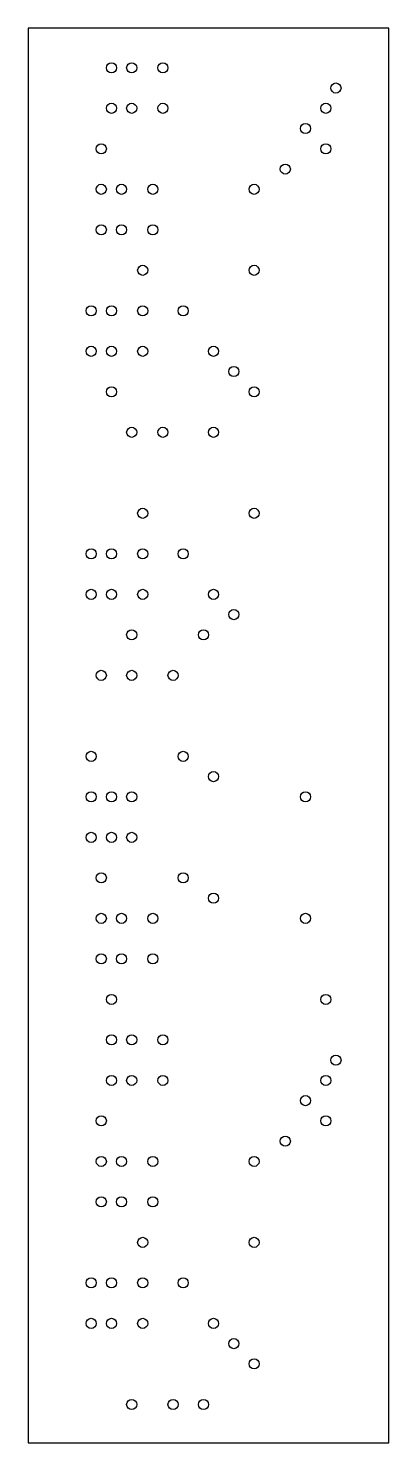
# Model space of a CAD drawing. Header units: millimetres. Extents: x 72 to 144, y 0 to 279.
import ezdxf

# ---------------------------------------------------------------- set-up
doc = ezdxf.new("R2010")
doc.units = ezdxf.units.MM

msp = doc.modelspace()

# ---------------------------------------------------------------- linework, layer by layer
for p, q in [((143.54, 279.4), (72.36, 279.4)), ((72.36, 279.4), (72.36, 0)), ((143.54, 0), (143.54, 279.4)), ((72.36, 0), (143.54, 0))]:
    msp.add_line(p, q)
for centre in [(88.78, 271.6), (92.78, 271.6), (98.95, 271.6), (133.12, 267.6), (88.78, 263.6), (92.78, 263.6), (98.95, 263.6), (131.12, 263.6), (127.12, 259.6), (86.78, 255.6), (131.12, 255.6), (123.12, 251.59), (86.78, 247.59), (90.78, 247.59), (96.95, 247.59), (116.95, 247.59), (86.78, 239.59), (90.78, 239.59), (96.95, 239.59), (94.95, 231.59), (116.95, 231.59), (84.78, 223.59), (88.78, 223.59), (94.95, 223.59), (102.95, 223.59), (84.78, 215.59), (88.78, 215.59), (94.95, 215.59), (108.95, 215.59), (112.95, 211.59), (88.78, 207.59), (116.95, 207.59), (92.78, 199.59), (98.95, 199.59), (108.95, 199.59), (94.95, 183.59), (116.95, 183.59), (84.78, 175.59), (88.78, 175.59), (94.95, 175.59), (102.95, 175.59), (84.78, 167.58), (88.78, 167.58), (94.95, 167.58), (108.95, 167.58), (112.95, 163.58), (92.78, 159.58), (106.95, 159.58), (86.78, 151.58), (92.78, 151.58), (100.95, 151.58), (84.78, 135.58), (102.95, 135.58), (108.95, 131.58), (84.78, 127.58), (88.78, 127.58), (92.78, 127.58), (127.12, 127.58), (84.78, 119.58), (88.78, 119.58), (92.78, 119.58), (86.78, 111.58), (102.95, 111.58), (108.95, 107.58), (86.78, 103.58), (90.78, 103.58), (96.95, 103.58), (127.12, 103.58), (86.78, 95.58), (90.78, 95.58), (96.95, 95.58), (88.78, 87.57), (131.12, 87.57), (88.78, 79.57), (92.78, 79.57), (98.95, 79.57), (133.12, 75.57), (88.78, 71.57), (92.78, 71.57), (98.95, 71.57), (131.12, 71.57), (127.12, 67.57), (86.78, 63.57), (131.12, 63.57), (123.12, 59.57), (86.78, 55.57), (90.78, 55.57), (96.95, 55.57), (116.95, 55.57), (86.78, 47.57), (90.78, 47.57), (96.95, 47.57), (94.95, 39.57), (116.95, 39.57), (84.78, 31.57), (88.78, 31.57), (94.95, 31.57), (102.95, 31.57), (84.78, 23.57), (88.78, 23.57), (94.95, 23.57), (108.95, 23.57), (112.95, 19.57), (116.95, 15.57), (92.78, 7.56), (100.95, 7.56), (106.95, 7.56)]:
    msp.add_circle(centre, 1)

doc.saveas('drawing.dxf')
